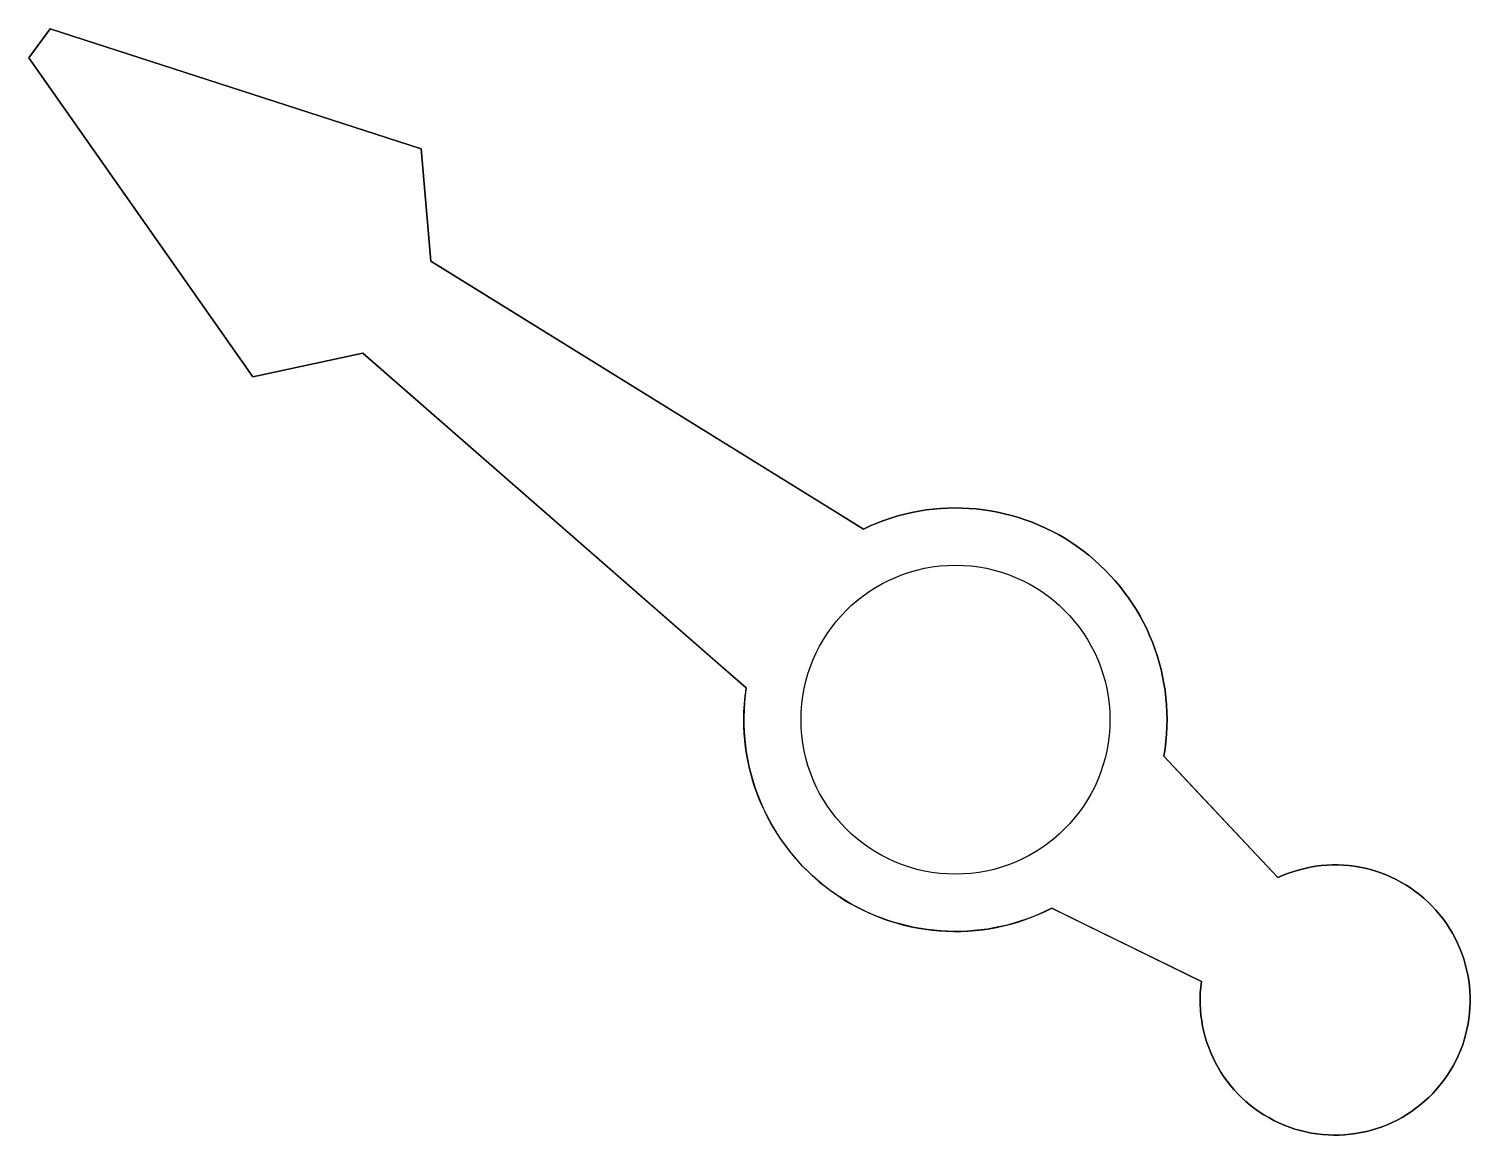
# Model space of a CAD drawing. Header units: millimetres. Extents: x -16.2 to 9, y -7.3 to 12.1.
import ezdxf

# ---------------------------------------------------------------- set-up
doc = ezdxf.new("R2010")
doc.units = ezdxf.units.MM
doc.layers.get('0').update_dxf_attribs({"linetype": 'CONTINUOUS'})

msp = doc.modelspace()

# ---------------------------------------------------------------- linework, layer by layer
for points in [[(-15.827, 12.073), (-16.2, 11.567), (-12.285, 5.989), (-10.359, 6.406), (-3.658, 0.556, 0.610947), (1.683, -3.295), (4.299, -4.574, 3.934324), (5.638, -2.76), (3.645, -0.637, 0.610947), (-1.609, 3.332), (-9.174, 8.012), (-9.343, 9.974)], [(2.227, -3.561), (1.683, -3.295, -0.560331), (-3.7, 0, -0.037708), (-3.658, 0.556), (-4.094, 0.937), (-10.359, 6.406), (-12.285, 5.989), (-16.2, 11.567), (-15.827, 12.073), (-9.343, 9.974), (-9.174, 8.012), (-2.101, 3.637), (-1.609, 3.332, -0.610947), (3.645, -0.637), (4.059, -1.079), (5.638, -2.76, -3.934324), (4.299, -4.574)]]:
    msp.add_lwpolyline(points, format="xyb", close=True)
msp.add_circle((0, 0), 2.7)
msp.add_circle((0, 0), 2.7)

doc.saveas('drawing.dxf')
